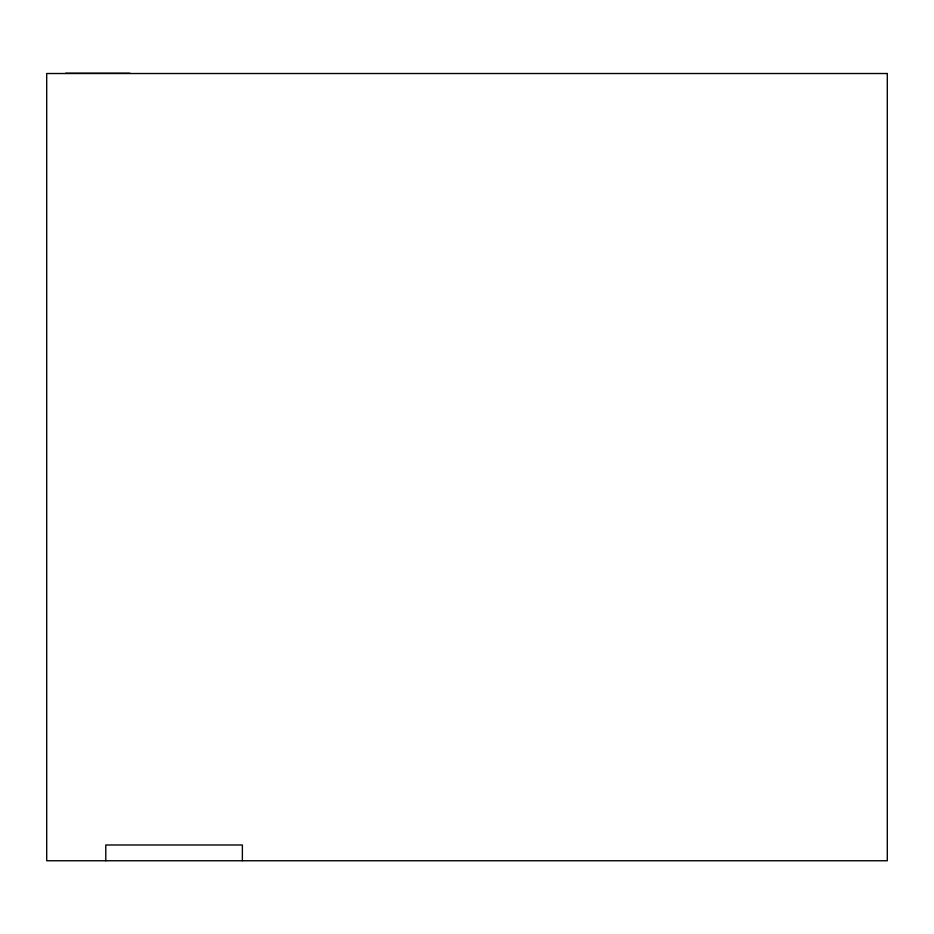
<?xml version="1.0" encoding="UTF-8"?>
<svg xmlns="http://www.w3.org/2000/svg" width="934" height="934" viewBox="0 0 934 934"><rect width="100%" height="100%" fill="white"/><g stroke="black" fill="none" stroke-linecap="round" stroke-linejoin="round"><path stroke-width="1.4" d="M65.602 73.249L129.943 73.249M242.373 860.751L242.373 844.99L105.787 844.99L105.787 860.751M887.3 73.517L46.7 73.517L46.7 860.751L887.3 860.751L887.3 73.517"/></g></svg>
